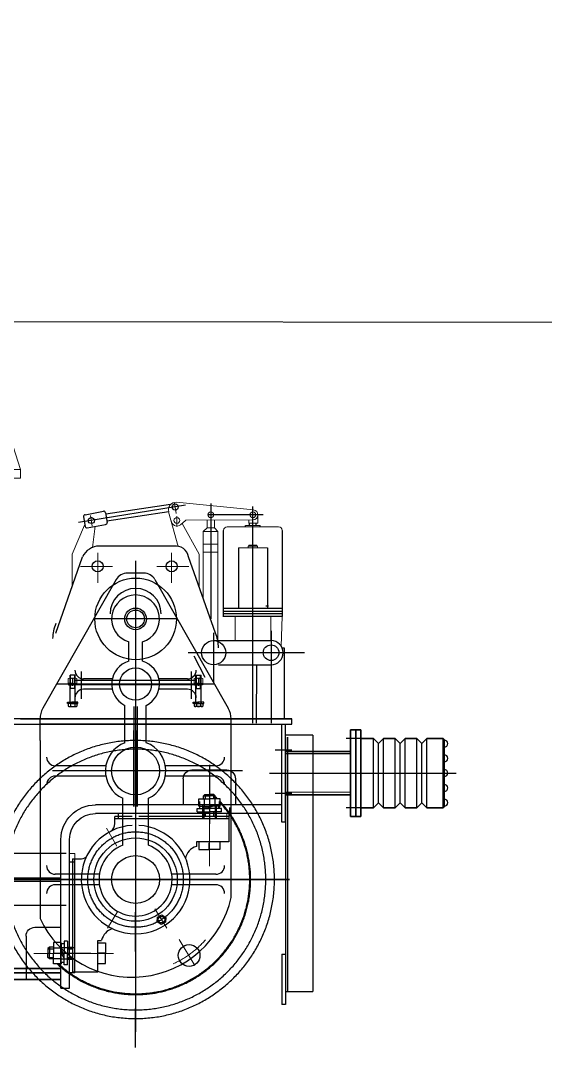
# Model space of a CAD drawing. Extents: x 1767995 to 4174245, y 542814 to 862564.
# Drawn here: x 2123353 to 2124562, y 659516 to 661876 of the extents above; entities that cross this region are included whole.
import ezdxf

# ---------------------------------------------------------------- set-up
doc = ezdxf.new("R2010")
doc.units = 0
doc.header["$LTSCALE"] = 3500
for name, pattern in [('CENTER', [2, 1.25, -0.25, 0.25, -0.25]), ('CENTER2', [1.125, 0.75, -0.125, 0.125, -0.125]), ('DASHDOT', [25.4, 12.7, -6.35, 0, -6.35]), ('DASHED', [0.75, 0.5, -0.25]), ('PHANTOM', [2.5, 1.25, -0.25, 0.25, -0.25, 0.25, -0.25])]:
    doc.linetypes.add(name, pattern=pattern)
for name, color, linetype, lineweight in [('1轮廓实线层', 7, 'Continuous', 30), ('6标注线', 7, 'Continuous', 13), ('CENTER', 1, 'DASHDOT', 15), ('粗实线', 3, 'Continuous', 35)]:
    doc.layers.add(name, color=color, linetype=linetype, lineweight=lineweight)
for name, color, linetype in [('2中心线', 1, 'DASHED'), ('2点划线', 2, 'CENTER2'), ('2细线层', 4, 'Continuous'), ('3中心线层', 1, 'CENTER'), ('4虚线层', 6, 'DASHED'), ('8符号标注层', 31, 'Continuous'), ('9', 7, 'Continuous'), ('9双点划线层', 6, 'PHANTOM'), ('DASH', 3, 'DASHED'), ('dim', 7, 'Continuous'), ('MAINLIN', 7, 'Continuous'), ('PBZ', 7, 'Continuous'), ('PHANTOM', 1, 'PHANTOM'), ('纵_地面线', 30, 'Continuous')]:
    doc.layers.add(name, color=color, linetype=linetype)

# ---------------------------------------------------------------- blocks, each defined once
blk = doc.blocks.new('AA')
for p, q in [((6841.8, -20498.8), (6717.3, -20885.5)), ((6717.3, -20905.5), (6717.3, -20885.5)), ((6717.3, -20885.5), (7287.3, -20885.5)), ((6717.3, -20885.5), (6827.5, -20885.5)), ((7287.3, -20905.5), (6717.3, -20905.5))]:
    blk.add_line(p, q)
blk = doc.blocks.new('R3R34R')
at = {"layer": '1轮廓实线层'}
blk.add_line((3513.8, 6125.8), (3513.8, 6225.8), dxfattribs=at)
at = {"layer": '3中心线层'}
for p, q in [((3697.9, 6255.8), (3653.6, 6255.8)), ((3477.4, 6175.8), (3906.8, 6175.8)), ((3697.9, 6095.8), (3653.6, 6095.8))]:
    blk.add_line(p, q, dxfattribs=at)
at = {"layer": '4虚线层'}
for p, q in [((3663.8, 6220), (3513.8, 6220)), ((3663.8, 6131.6), (3513.8, 6131.5))]:
    blk.add_line(p, q, dxfattribs=at)
at = {"layer": '9'}
for p, q in [((3728.2, 6244.1), (3716.5, 6255.8)), ((3716.5, 6095.8), (3716.5, 6255.8)), ((3728.2, 6244.1), (3739.9, 6255.8)), ((3739.9, 6095.8), (3739.9, 6255.8)), ((3778.2, 6244.1), (3766.5, 6255.8)), ((3766.5, 6095.8), (3766.5, 6255.8)), ((3778.2, 6244.1), (3789.9, 6255.8)), ((3789.9, 6095.8), (3789.9, 6255.8)), ((3828.2, 6244.1), (3816.5, 6255.8)), ((3816.5, 6095.8), (3816.5, 6255.8)), ((3828.2, 6244.1), (3839.9, 6255.8)), ((3839.9, 6095.8), (3839.9, 6255.8)), ((3876.8, 6095.8), (3876.8, 6255.8)), ((3728.2, 6107.5), (3728.2, 6244.1)), ((3778.2, 6107.5), (3778.2, 6244.1)), ((3828.2, 6107.5), (3828.2, 6244.1)), ((3728.2, 6107.5), (3716.5, 6095.8)), ((3728.2, 6107.5), (3739.9, 6095.8)), ((3778.2, 6107.5), (3766.5, 6095.8)), ((3778.2, 6107.5), (3789.9, 6095.8)), ((3828.2, 6107.5), (3816.5, 6095.8)), ((3828.2, 6107.5), (3839.9, 6095.8))]:
    blk.add_line(p, q, dxfattribs=at)
for centre in [(3879.8, 6243.8), (3879.8, 6209.8), (3879.8, 6175.8), (3879.8, 6141.8), (3879.8, 6107.8)]:
    blk.add_arc(centre, 8, 270, 90, dxfattribs=at)
at = {"layer": '粗实线'}
for p, q in [((3687.8, 6275.8), (3663.8, 6275.8)), ((3663.8, 6075.8), (3663.8, 6275.8)), ((3675.8, 6075.8), (3675.8, 6275.8)), ((3687.8, 6075.8), (3687.8, 6275.8)), ((3687.8, 6255.8), (3716.5, 6255.8)), ((3739.9, 6255.8), (3766.5, 6255.8)), ((3789.9, 6255.8), (3816.5, 6255.8)), ((3839.9, 6255.8), (3876.8, 6255.8)), ((3879.8, 6252.8), (3876.8, 6255.8)), ((3879.8, 6098.8), (3879.8, 6252.8)), ((3513.8, 6225.8), (3663.8, 6225.8)), ((3513.8, 6125.8), (3663.8, 6125.8)), ((3687.8, 6095.8), (3716.5, 6095.8)), ((3739.9, 6095.8), (3766.5, 6095.8)), ((3789.9, 6095.8), (3816.5, 6095.8)), ((3839.9, 6095.8), (3876.8, 6095.8)), ((3879.8, 6098.8), (3876.8, 6095.8)), ((3687.8, 6075.8), (3663.8, 6075.8))]:
    blk.add_line(p, q, dxfattribs=at)
blk = doc.blocks.new('45TG54T')
for p, q in [((7658, 8504.1), (5954, 8504.1)), ((6310, 8504.1), (6310, 8318.1)), ((6318, 8504.1), (6318, 8318.1)), ((7410, 8504.1), (7410, 8318.1)), ((7418, 8504.1), (7418, 8318.1)), ((6084, 8378.1), (6084, 8318.1)), ((6104, 8398.1), (6184, 8398.1)), ((6204, 8378.1), (6204, 8318.1)), ((7524, 8378.1), (7524, 8318.1)), ((7624, 8398.1), (7544, 8398.1)), ((7644, 8378.1), (7644, 8318.1)), ((5977, 8318.1), (6406, 8318.1)), ((7658, 8318.1), (7322, 8318.1)), ((5977, 8298.1), (6406, 8298.1)), ((6099, 8286.1), (6354, 8286.1)), ((6354, 8298.1), (6354, 8286.1)), ((7658, 8298.1), (7322, 8298.1)), ((7374, 8298.1), (7374, 8286.1)), ((7629, 8286.1), (7374, 8286.1)), ((5969, 8278.1), (5977, 8278.1)), ((7674, 8278.1), (7658, 8278.1)), ((6466, 7896.1), (6466, 8238.1)), ((6486, 7896.1), (6486, 8238.1)), ((7242, 7896.1), (7242, 8238.1)), ((7262, 7896.1), (7262, 8238.1)), ((6454, 7931.1), (6454, 8186.1)), ((6454, 8186.1), (6466, 8186.1)), ((7274, 8186.1), (7262, 8186.1)), ((7274, 7931.1), (7274, 8186.1)), ((7044, 8049.1), (7044, 8041.1)), ((6546, 8036.1), (6486, 8036.1)), ((7182, 8036.1), (7242, 8036.1)), ((6566, 8016.1), (6566, 7916.1)), ((7162, 8016.1), (7162, 7916.1)), ((6454, 7931.1), (6466, 7931.1)), ((7274, 7931.1), (7262, 7931.1)), ((6486, 7896.1), (6466, 7896.1)), ((7242, 7896.1), (7262, 7896.1))]:
    blk.add_line(p, q)
for centre, radius, start, end in [((6104, 8378.1), 20, 90, 180), ((6184, 8378.1), 20, 0, 90), ((7544, 8378.1), 20, 90, 180), ((7624, 8378.1), 20, 0, 90), ((6406, 8238.1), 80, 0, 90), ((7322, 8238.1), 80, 90, 180), ((6406, 8238.1), 60, 0, 90), ((7322, 8238.1), 60, 90, 180), ((6546, 8016.1), 20, 0, 90), ((7182, 8016.1), 20, 90, 180)]:
    blk.add_arc(centre, radius, start, end)
at = {"layer": '1轮廓实线层'}
for p, q in [((7658, 8606.1), (7674, 8606.1)), ((5954, 8504.1), (5954, 8516.1)), ((6099, 8298.1), (6099, 8286.1)), ((6354, 8298.1), (6354, 8286.1)), ((7374, 8298.1), (7374, 8286.1)), ((7629, 8298.1), (7629, 8286.1)), ((6486, 7916.1), (7242, 7916.1))]:
    blk.add_line(p, q, dxfattribs=at)
for radius in [90, 40]:
    blk.add_circle((6864, 8384.1), radius, dxfattribs=at)
at = {"layer": '2中心线', "linetype": 'DASHED', "ltscale": 0.5}
for p, q in [((6144, 8409.9), (6144, 8274.3)), ((7584, 8410.4), (7584, 8274.3)), ((6417.1, 7976.1), (6503.9, 7976.1)), ((7310.8, 7976.1), (7224, 7976.1))]:
    blk.add_line(p, q, dxfattribs=at)
at = {"layer": '3中心线层'}
for p, q in [((6864, 7877.5), (6864, 8595.5)), ((7686.1, 8571.1), (7643.9, 8571.1)), ((6314, 8544.1), (6314, 7795.8)), ((7414, 8541.6), (7414, 7795.8)), ((7678.4, 8471.1), (7650.6, 8471.1)), ((5959.7, 8146.1), (7768.2, 8146.1))]:
    blk.add_line(p, q, dxfattribs=at)
at = {"layer": '3中心线层', "color": 0, "linetype": 'ByBlock'}
for p, q in [((7538, 8536.1), (7648, 8596.1)), ((7658, 8596.1), (7648, 8596.1)), ((7538, 8516.1), (7538, 8536.1))]:
    blk.add_line(p, q, dxfattribs=at)
at = {"layer": '3中心线层', "ltscale": 0.5}
blk.add_line((6755.9, 8384.1), (6972, 8384.1), dxfattribs=at)
at = {"layer": '4虚线层', "ltscale": 0.5}
for p, q in [((6684, 8504.1), (6684, 7941.1)), ((6692, 8504.1), (6692, 7941.1)), ((7036, 8504.1), (7036, 7941.1)), ((7044, 8504.1), (7044, 7941.1)), ((7568.5, 8318.1), (7568.5, 8286.1)), ((7599.5, 8318.1), (7599.5, 8286.1)), ((6692, 8150.1), (7036, 8150.1)), ((6692, 8142.1), (7036, 8142.1)), ((6454, 7989.1), (6486, 7989.1)), ((7274, 7989.1), (7242, 7989.1)), ((6454, 7963.1), (6486, 7963.1)), ((7274, 7963.1), (7242, 7963.1)), ((6486, 7941.1), (7242, 7941.1)), ((6486, 7931.1), (7242, 7931.1))]:
    blk.add_line(p, q, dxfattribs=at)
at = {"layer": '4虚线层'}
for p, q in [((6128.5, 8318.1), (6128.5, 8286.1)), ((6159.5, 8318.1), (6159.5, 8286.1))]:
    blk.add_line(p, q, dxfattribs=at)
at = {"layer": '9双点划线层'}
for centre, radius in [((6314, 8146.1), 320), ((7414, 8146.1), 320), ((6314, 8146.1), 300), ((7414, 8146.1), 300)]:
    blk.add_circle(centre, radius, dxfattribs=at)
at = {"layer": 'PBZ', "linetype": 'Continuous'}
for p, q in [((7658, 8278.1), (7658, 8606.1)), ((7674, 8278.1), (7674, 8606.1)), ((5954, 8516.1), (7658, 8516.1)), ((5969, 8278.1), (5969, 8504.1)), ((5977, 8278.1), (5977, 8504.1)), ((6684, 8150.1), (6486, 8150.1)), ((6684, 8142.1), (6486, 8142.1)), ((7044, 8150.1), (7242, 8150.1)), ((7044, 8142.1), (7242, 8142.1))]:
    blk.add_line(p, q, dxfattribs=at)
blk = doc.blocks.new('A$C8d28a030')
for p, q in [((9991.9, 575), (9814.5, 592.4)), ((9796.6, 570.7), (9818.5, 491)), ((9823.9, 540.8), (9835.5, 550.8)), ((9866.6, 473.1), (9827.5, 543.9)), ((9990.8, 552.3), (9836.6, 551.2)), ((9885.1, 551.7), (9885.1, 533.3)), ((9901.9, 551.8), (9901.9, 533.3)), ((9981.2, 544.4), (9981.2, 552.2)), ((10001.6, 544.4), (9981.2, 544.4)), ((10001.6, 560.4), (10001.6, 544.4)), ((9574.2, 473.1), (9603, 540.1)), ((9627.2, 537.4), (9620.9, 488.5)), ((9885.1, 533.3), (9875.8, 524.9)), ((9910.2, 524.9), (9875.8, 524.9)), ((9875.8, 524.9), (9875.8, 371.8)), ((9901.9, 533.3), (9885.1, 533.3)), ((9901.9, 533.3), (9910.2, 524.9)), ((9910.2, 524.9), (9910.2, 271.3)), ((10049.8, 536.1), (9931.6, 536.1)), ((10007.6, 538.9), (9973.8, 538.9)), ((9910.2, 495.8), (9875.8, 495.8)), ((9574.2, 397.9), (9574.2, 473.1)), ((9866.6, 397.9), (9866.6, 473.1)), ((9910.2, 477.7), (9875.8, 477.7)), ((9957.1, 487.4), (9990.7, 487.4)), ((9979.9, 491.2), (9990.7, 491.2)), ((9979.9, 487.4), (9979.9, 491.2)), ((9981.5, 491.2), (9981.5, 493.8)), ((9981.5, 493.8), (9990.7, 493.8)), ((9984.2, 493.8), (9984.2, 491.2)), ((9999.8, 493.8), (9990.7, 493.8)), ((10001.4, 491.2), (9990.7, 491.2)), ((10024.3, 487.4), (9990.7, 487.4)), ((9997.2, 493.8), (9997.2, 491.2)), ((9999.8, 491.2), (9999.8, 493.8)), ((10001.4, 487.4), (10001.4, 491.2)), ((9949.7, 329.4), (9949.7, 273.9)), ((10031.7, 329.4), (10031.7, 273.9)), ((10058.3, 329.4), (10055.8, 261.2)), ((9565.5, 176.2), (9565.5, 186.5)), ((9567.9, 187.4), (9582.8, 187.4)), ((9582.8, 175.2), (9567.9, 175.2)), ((9570.4, 186.5), (9570.4, 176.2)), ((9580.3, 186.5), (9580.3, 176.2)), ((9585.3, 186.5), (9585.3, 176.2)), ((9855.5, 186.5), (9855.5, 176.2)), ((9872.8, 187.4), (9857.9, 187.4)), ((9857.9, 175.2), (9872.8, 175.2)), ((9860.4, 186.5), (9860.4, 176.2)), ((9870.3, 186.5), (9870.3, 176.2)), ((9875.3, 176.2), (9875.3, 186.5)), ((9500.4, 82), (9455.4, 82)), ((10080.4, 82), (9940.4, 82)), ((9930.4, -124), (9930.4, -136)), ((10065.4, -144), (10057.4, -144)), ((9580.4, -216), (9568.4, -216)), ((9580.4, -486), (9580.4, -216))]:
    blk.add_line(p, q)
for centre, radius in [((9893.5, 563.7), 6.57), ((9990.7, 563.7), 6.57), ((9815.5, 550.6), 6.76)]:
    blk.add_circle(centre, radius)
for centre, radius, start, end in [((9812.8, 575.6), 16.9, 83.9193, 196.8271), ((9990.7, 563.7), 11.4, 270.434, 83.9193), ((9815.5, 550.6), 12.9, 178.9018, 310.6413), ((9836.6, 549.5), 1.69, 90.434, 130.6413), ((9931.6, 527.7), 8.45, 90, 180), ((10049.8, 527.7), 8.45, 0, 90), ((9567.9, 183.6), 3.82, 49.5155, 130.4845), ((9567.9, 179.1), 3.82, 229.5155, 310.4845), ((9575.4, 173.5), 13.9, 69.1059, 110.8941), ((9575.4, 189.2), 13.9, 249.1059, 290.8941), ((9582.8, 183.6), 3.82, 49.5155, 130.4845), ((9582.8, 179.1), 3.82, 229.5155, 310.4845), ((9857.9, 183.6), 3.82, 49.5155, 130.4845), ((9857.9, 179.1), 3.82, 229.5155, 310.4845), ((9865.4, 173.5), 13.9, 69.1059, 110.8941), ((9865.4, 189.2), 13.9, 249.1059, 290.8941), ((9872.8, 183.6), 3.82, 49.5155, 130.4845), ((9872.8, 179.1), 3.82, 229.5155, 310.4845)]:
    blk.add_arc(centre, radius, start, end)
at = {"layer": '1轮廓实线层'}
for p, q in [((9739, 429.5), (9701.7, 429.5)), ((9675.7, 414.4), (9506.9, 118.4)), ((9765.1, 414.4), (9933.8, 118.4)), ((9704.8, 226.9), (9704.8, 271.2)), ((9736, 226.9), (9736, 271.2)), ((9880.4, 189), (9855.5, 238.4)), ((9569.4, 129.5), (9569.4, 194.5)), ((9581.4, 194.5), (9569.4, 194.5)), ((9581.4, 129.5), (9581.4, 194.5)), ((9859.4, 129.5), (9859.4, 194.5)), ((9859.4, 194.5), (9871.4, 194.5)), ((9871.4, 129.5), (9871.4, 194.5)), ((9566, 175.2), (9566, 172)), ((9575.4, 175.2), (9566, 175.2)), ((9566, 172), (9575.4, 172)), ((9575.4, 172), (9573.5, 175.2)), ((9575.4, 175.2), (9577.2, 172)), ((9575.4, 175.2), (9584.7, 175.2)), ((9584.7, 172), (9575.4, 172)), ((9857.9, 182), (9582.9, 182)), ((9857.9, 172), (9582.9, 172)), ((9584.7, 175.2), (9584.7, 172)), ((9666.6, 186), (9600.8, 186)), ((9840, 186), (9774.2, 186)), ((9856, 175.2), (9856, 172)), ((9865.4, 175.2), (9856, 175.2)), ((9856, 172), (9865.4, 172)), ((9865.4, 175.2), (9863.5, 172)), ((9865.4, 172), (9867.2, 175.2)), ((9865.4, 175.2), (9874.7, 175.2)), ((9874.7, 172), (9865.4, 172)), ((9874.7, 175.2), (9874.7, 172)), ((9581.4, 163.5), (9569.4, 163.5)), ((9666.6, 162), (9600.8, 162)), ((9840, 162), (9774.2, 162)), ((9859.4, 163.5), (9871.4, 163.5)), ((9563.4, 129.5), (9563.4, 132)), ((9563.4, 132), (9575.4, 132)), ((9575.4, 129.5), (9563.4, 129.5)), ((9585.3, 129.5), (9565.5, 129.5)), ((9565.5, 129.5), (9565.5, 123.2)), ((9567.9, 122), (9575.4, 122)), ((9570.4, 129.5), (9570.4, 123.2)), ((9587.4, 132), (9575.4, 132)), ((9575.4, 129.5), (9587.4, 129.5)), ((9575.4, 122), (9582.8, 122)), ((9580.3, 129.5), (9580.3, 123.2)), ((9585.3, 129.5), (9585.3, 123.2)), ((9587.4, 129.5), (9587.4, 132)), ((9695.7, 39.1), (9695.7, 124.8)), ((9745.1, 39.1), (9745.1, 124.8)), ((9853.4, 132), (9865.4, 132)), ((9853.4, 129.5), (9853.4, 132)), ((9865.4, 129.5), (9853.4, 129.5)), ((9855.5, 129.5), (9855.5, 123.2)), ((9855.5, 129.5), (9875.3, 129.5)), ((9865.4, 122), (9857.9, 122)), ((9860.4, 129.5), (9860.4, 123.2)), ((9877.4, 132), (9865.4, 132)), ((9865.4, 129.5), (9877.4, 129.5)), ((9872.8, 122), (9865.4, 122)), ((9870.3, 129.5), (9870.3, 123.2)), ((9875.3, 129.5), (9875.3, 123.2)), ((9877.4, 129.5), (9877.4, 132)), ((9500.4, 44), (9500.4, 93.7)), ((9940.4, -317.5), (9940.4, 93.7)), ((9500.4, 44), (9500.4, -366)), ((9651.8, -14), (9535.4, -14)), ((9905.4, -14), (9789, -14)), ((9651.8, -38), (9535.4, -38)), ((9905.4, -38), (9789, -38)), ((9690.7, -197.2), (9690.7, -88.9)), ((9750, -197.2), (9750, -88.9)), ((9637.1, -264), (9535.4, -264)), ((9905.4, -264), (9803.7, -264)), ((9637.1, -288), (9535.4, -288)), ((9905.4, -288), (9803.7, -288)), ((10057.4, -448), (10065.4, -448)), ((8792.4, -506), (9548.4, -506))]:
    blk.add_line(p, q, dxfattribs=at)
for centre, radius in [((9720.4, 324), 93.9), ((9720.4, 324), 24.9), ((9720.4, 324), 20.3), ((9720.4, 174), 37), ((9720.4, -26), 55.1), ((9720.4, -276), 55.1)]:
    blk.add_circle(centre, radius, dxfattribs=at)
for centre, radius, start, end in [((9701.7, 399.5), 30, 90, 150.3115), ((9739, 399.5), 30, 29.6885, 90), ((9720.4, 324), 55.1, 286.4631, 253.5369), ((9720.4, 174), 55.1, 106.4631, 243.3744), ((9720.4, 174), 55.1, 296.6256, 73.5369), ((9600.8, 206), 20, 180, 270), ((9840, 206), 20, 270, 0), ((9600.8, 142), 20, 90, 180), ((9840, 142), 20, 0, 90), ((9550.4, 93.7), 50, 150.3115, 180), ((9567.9, 125.3), 3.3, 221.2209, 318.7791), ((9575.4, 133.6), 11.5, 244.4539, 295.5461), ((9582.8, 125.3), 3.3, 221.2209, 318.7791), ((9857.9, 125.3), 3.3, 221.2209, 318.7791), ((9865.4, 133.6), 11.5, 244.4539, 295.5461), ((9872.8, 125.3), 3.3, 221.2209, 318.7791), ((9890.4, 93.7), 50, 0, 29.6885), ((9720.4, -26), 69.6, 110.7724, 244.7954), ((9720.4, -26), 69.6, 295.2046, 69.2276), ((9535.4, 6), 20, 180, 270), ((9905.4, 6), 20, 270, 0), ((9535.4, -58), 20, 90, 180), ((9905.4, -58), 20, 0, 90), ((9720.4, -276), 84.2, 110.6247, 69.3753), ((9535.4, -244), 20, 180, 270), ((9905.4, -244), 20, 270, 0), ((9535.4, -308), 20, 90, 180), ((9905.4, -308), 20, 0, 90), ((9712.2, -267.1), 233.7, 205.0191, 347.5527)]:
    blk.add_arc(centre, radius, start, end, dxfattribs=at)
at = {"layer": '2中心线', "linetype": 'DASHED', "ltscale": 0.5}
for p, q in [((9560.7, -216), (9430.8, -216)), ((9560.7, -336), (9430.8, -336)), ((9617.2, -446), (9530.4, -446))]:
    blk.add_line(p, q, dxfattribs=at)
at = {"layer": '2点划线', "ltscale": 0.5}
for p, q in [((9835.3, 585.5), (9588.6, 545.8)), ((9893.5, 589.9), (9893.5, 324)), ((9990.7, 84), (9990.7, 582.4)), ((10014.4, 563.7), (9887, 563.7)), ((9900.2, 292), (9900.2, 177.4)), ((10032.5, 296.3), (10032.5, 84)), ((10109.6, 246.2), (9841.8, 246.2))]:
    blk.add_line(p, q, dxfattribs=at)
at = {"layer": '2细线层'}
for p, q in [((9570.6, 163.5), (9570.6, 194.5)), ((9580.2, 163.5), (9580.2, 194.5)), ((9860.6, 163.5), (9860.6, 194.5)), ((9870.2, 163.5), (9870.2, 194.5))]:
    blk.add_line(p, q, dxfattribs=at)
at = {"layer": '3中心线层', "ltscale": 0.1}
for p, q in [((9720.4, 457.3), (9720.4, -535.3)), ((9816.6, 324), (9624.2, 324)), ((9902.1, 174), (9538.7, 174)), ((9966.4, -26), (9485.4, -26)), ((9966.4, -276), (9485.4, -276))]:
    blk.add_line(p, q, dxfattribs=at)
at = {"layer": '3中心线层', "ltscale": 0.02}
for p, q in [((9594.8, 202.6), (9594.8, 139.9)), ((9848.8, 202.9), (9848.8, 140))]:
    blk.add_line(p, q, dxfattribs=at)
at = {"layer": '3中心线层', "ltscale": 0.2}
blk.add_line((9720.4, 208.8), (9720.4, -396), dxfattribs=at)
at = {"layer": '3中心线层'}
for p, q in [((9575.4, 187.4), (9575.4, 175.2)), ((9575.4, 177.3), (9575.4, 170)), ((9865.4, 187.4), (9865.4, 175.2)), ((9865.4, 177.3), (9865.4, 170)), ((9575.4, 127.5), (9575.4, 133.9)), ((9720.4, 119.6), (9720.4, -626.3)), ((9865.4, 127.5), (9865.4, 133.9)), ((10080.3, 22), (10041.5, 22)), ((10080.3, -78), (10041.5, -78)), ((8266.2, -276), (10074.6, -276))]:
    blk.add_line(p, q, dxfattribs=at)
at = {"layer": '3中心线层', "color": 0, "linetype": 'ByBlock'}
for p, q in [((10128.4, 56), (10065.4, 56)), ((10065.4, 52), (10065.4, -564)), ((10128.4, 56), (10128.4, -534)), ((10057.4, -448), (10057.4, -564)), ((10065.4, -534), (10128.4, -534)), ((10065.4, -564), (10057.4, -564))]:
    blk.add_line(p, q, dxfattribs=at)
at = {"layer": '4虚线层', "ltscale": 0.1}
for p, q in [((10020.4, 354), (10026.4, 354)), ((9716.4, -108), (9716.4, 122)), ((9724.4, -108), (9724.4, 122)), ((9912.9, -96), (9912.9, -110)), ((9937.4, -126), (9937.4, -110))]:
    blk.add_line(p, q, dxfattribs=at)
at = {"layer": '4虚线层'}
for p, q in [((9568.6, 129.5), (9568.6, 132)), ((9582.1, 129.5), (9582.1, 132)), ((9858.6, 129.5), (9858.6, 132)), ((9872.1, 129.5), (9872.1, 132)), ((9877.4, -108), (9877.4, -136)), ((9903.4, -108), (9903.4, -136)), ((9580.4, -433), (9552.4, -433)), ((9580.4, -459), (9552.4, -459))]:
    blk.add_line(p, q, dxfattribs=at)
at = {"layer": '4虚线层', "ltscale": 0.5}
for p, q in [((9500.4, 94), (9940.4, 94)), ((9940.4, 82), (9500.4, 82)), ((9580.4, -433), (9548.4, -433)), ((9580.4, -459), (9548.4, -459)), ((8792.4, -481), (9548.4, -481)), ((8792.4, -491), (9548.4, -491))]:
    blk.add_line(p, q, dxfattribs=at)
at = {"layer": '4虚线层', "ltscale": 0.01}
for p, q in [((9867.9, -96), (9867.9, -110)), ((9550.4, -458.5), (9564.4, -458.5))]:
    blk.add_line(p, q, dxfattribs=at)
at = {"layer": '4虚线层', "ltscale": 0.5}
for radius, start, end in [(265, 227.0573, 42.7604), (263, 227.5276, 42.2871)]:
    blk.add_arc((9720.4, -276), radius, start, end, dxfattribs=at)
at = {"layer": '8符号标注层', "color": 7}
for p, q in [((9720.4, -88), (9720.4, -178)), ((9720.4, -441.3), (9720.4, -351.3)), ((9720.4, -441.3), (9720.4, -531.3)), ((9720.4, -662.8), (9720.4, -572.8))]:
    blk.add_line(p, q, dxfattribs=at)
at = {"layer": '9双点划线层'}
blk.add_line((10070.4, 52), (10070.4, -534), dxfattribs=at)
at = {"layer": 'CENTER'}
for p, q in [((9814.1, 566.4), (9810.1, 590.4)), ((9620.8, 537.7), (9616.8, 561.7)), ((9815.5, 560.8), (9815.5, 539.1)), ((9633.1, 407.4), (9633.1, 476.2)), ((9803.5, 407.4), (9803.5, 476.2)), ((9593.5, 445), (9667.3, 445)), ((9843.1, 445), (9769.3, 445)), ((9890.4, -244.9), (9890.4, -70.9)), ((9677.2, -199.1), (9653.6, -157.8)), ((9679.4, -348.8), (9655.9, -388)), ((9764.7, -343.8), (9792.3, -387.9)), ((9856.9, -474.2), (9821, -413.9)), ((9669.9, -446), (9486.1, -446))]:
    blk.add_line(p, q, dxfattribs=at)
blk.add_arc((9720.4, -276), 212.5, 294.0678, 319.189, dxfattribs=at)
at = {"layer": 'DASH'}
for p, q in [((9935.4, -136), (9672.4, -136)), ((9580.4, -488.6), (9580.4, -228))]:
    blk.add_line(p, q, dxfattribs=at)
at = {"layer": 'dim'}
for p, q in [((9880.5, -80.3), (9880.5, -89.6)), ((9900.2, -80.3), (9900.2, -89.6)), ((9880.5, -120.1), (9880.5, -130.4)), ((9900.2, -120.1), (9900.2, -130.4)), ((9519.1, -435.5), (9530.6, -435.5)), ((9563.9, -435.5), (9574.2, -435.5)), ((9519.1, -455.2), (9530.6, -455.2)), ((9563.9, -455.2), (9574.2, -455.2))]:
    blk.add_line(p, q, dxfattribs=at)
at = {"layer": 'MAINLIN'}
for p, q in [((9604.3, 563.9), (9646.3, 571.8)), ((9651.1, 568.3), (9654.7, 546.1)), ((9800.9, 587.6), (9651.6, 565.4)), ((9796.7, 570.3), (9654.2, 549.1)), ((9600.8, 559.1), (9604.3, 536.8)), ((9983.1, 538.9), (9983.1, 544.4)), ((9998.3, 538.9), (9998.3, 544.4)), ((9609.2, 533.3), (9651.2, 541.2)), ((9923.1, 328.7), (9923.1, 527.7)), ((9973.8, 536.1), (9973.8, 538.9)), ((10007.6, 536.1), (10007.6, 538.9)), ((10058.3, 527.7), (10058.3, 329.4)), ((9808.7, 491.7), (9636.9, 491.7)), ((9957.1, 487.4), (9957.1, 348)), ((10024.3, 487.4), (10024.3, 348)), ((9536.7, 291.5), (9598.3, 466.6)), ((9904.1, 291.5), (9842.4, 466.6)), ((10058.1, 348), (9922.9, 348)), ((10058.1, 341.2), (9922.9, 341.2)), ((10058.1, 335.3), (9922.9, 335.3)), ((10058.3, 329.4), (9922.9, 329.4)), ((9900.2, 273.9), (10032.5, 273.9)), ((10057.6, 257.7), (10062.3, 257.7)), ((10062.3, 257.7), (10062.3, 94)), ((9911.4, 218.5), (10032.5, 218.5)), ((9999, 84), (9999.9, 218.5)), ((9865.8, -90), (9890.5, -90)), ((9865.8, -107.2), (9865.8, -90)), ((9876.9, -83.5), (9880.1, -79.9)), ((9876.9, -83.5), (9890.8, -83.5)), ((9876.9, -90), (9876.9, -83.5)), ((9878.1, -90.4), (9878.1, -106.7)), ((9880.1, -79.9), (9890.5, -79.9)), ((9903.8, -83.5), (9889.9, -83.5)), ((9900.6, -79.9), (9890.3, -79.9)), ((9914.9, -90), (9890.3, -90)), ((9903.8, -83.5), (9900.6, -79.9)), ((9902.6, -90.4), (9902.6, -106.7)), ((9903.8, -90), (9903.8, -83.5)), ((9914.9, -107.2), (9914.9, -90)), ((9862.6, -112.3), (9889.9, -112.3)), ((9862.6, -119.9), (9862.6, -112.3)), ((9868.7, -107.2), (9865.8, -107.2)), ((9868.7, -107.2), (9890.7, -107.2)), ((9868.7, -112.3), (9868.7, -107.2)), ((9888.7, -107.5), (9878, -112.1)), ((9897.1, -107.9), (9885.9, -111.7)), ((9912.1, -107.2), (9890.1, -107.2)), ((9918.2, -112.3), (9890.9, -112.3)), ((9912.1, -112.3), (9912.1, -107.2)), ((9912.1, -107.2), (9914.9, -107.2)), ((9918.2, -119.9), (9918.2, -112.3)), ((9672.6, -146.8), (9672.6, -131)), ((9712.9, -131), (9672.6, -131)), ((9935.4, -131), (9727.9, -131)), ((9862.6, -119.9), (9889.9, -119.9)), ((9876.5, -120.5), (9876.5, -130.8)), ((9918.2, -119.9), (9890.9, -119.9)), ((9904.2, -120.5), (9904.2, -130.8)), ((9935.4, -131), (9935.4, -189)), ((9935.4, -189), (9860.4, -189)), ((9860.4, -189), (9860.4, -199.6)), ((9866.4, -190.4), (9866.4, -207.1)), ((9866.4, -207.1), (9890.7, -207.1)), ((9890.1, -207.1), (9890.1, -191.2)), ((9914.4, -207.1), (9890.1, -207.1)), ((9914.4, -190.4), (9914.4, -207.1)), ((9575.4, -228), (9575.4, -488.6)), ((9575.5, -228), (9591.5, -228)), ((9531, -420.8), (9531, -445.4)), ((9549.2, -420.8), (9531, -420.8)), ((9549.2, -423.7), (9549.2, -420.8)), ((9549.2, -423.7), (9549.2, -445.7)), ((9556.1, -423.7), (9549.2, -423.7)), ((9556.1, -417.6), (9556.1, -444.9)), ((9563.6, -417.6), (9556.1, -417.6)), ((9563.6, -417.6), (9563.6, -444.9)), ((9633.4, -488.6), (9633.4, -416)), ((9633.4, -416), (9642.2, -416)), ((9634.2, -421.4), (9650.9, -421.4)), ((9650.9, -421.4), (9650.9, -445.7)), ((9522.3, -431.9), (9518.7, -435.1)), ((9518.7, -435.1), (9518.7, -445.4)), ((9518.7, -455.6), (9518.7, -445.3)), ((9522.3, -431.9), (9522.3, -445.8)), ((9531, -431.9), (9522.3, -431.9)), ((9522.3, -458.8), (9522.3, -444.9)), ((9531, -469.9), (9531, -445.3)), ((9531.4, -433.1), (9548.7, -433.1)), ((9549.2, -467.1), (9549.2, -445.1)), ((9549.5, -447), (9555.9, -457.8)), ((9549.9, -438.7), (9555.5, -449.8)), ((9556.1, -472.3), (9556.1, -445)), ((9563.6, -472.3), (9563.6, -445)), ((9564.3, -431.5), (9574.6, -431.5)), ((9650.9, -445.7), (9634.9, -445.7)), ((9650.9, -469.4), (9650.9, -445.1)), ((9522.3, -458.8), (9518.7, -455.6)), ((9531, -458.8), (9522.3, -458.8)), ((9549.2, -469.9), (9531, -469.9)), ((9531.4, -457.6), (9548.7, -457.6)), ((9549.2, -467.1), (9549.2, -469.9)), ((9556.1, -467.1), (9549.2, -467.1)), ((9564.3, -459.2), (9574.6, -459.2)), ((9634.2, -469.4), (9650.9, -469.4)), ((9563.6, -472.3), (9556.1, -472.3)), ((9575.4, -488.6), (9633.4, -488.6))]:
    blk.add_line(p, q, dxfattribs=at)
blk.add_lwpolyline([(9789.9, -363.4), (9789.3, -374.4), (9779.5, -379.3), (9770.3, -373.3), (9770.9, -362.4), (9780.7, -357.5)], close=True, dxfattribs=at)
for centre, radius in [((9811.6, 581.6), 7.04), ((9618.7, 550.5), 7.04), ((9633.1, 445), 13), ((9803.5, 445), 13), ((9900.2, 246.2), 27.7), ((10032.5, 246.2), 18), ((9720.4, -276), 96), ((9780.1, -368.4), 7.54), ((9843.7, -450.8), 25)]:
    blk.add_circle(centre, radius, dxfattribs=at)
for centre, radius, start, end in [((9647, 567.7), 4.22, 9.1356, 99.1356), ((9604.9, 559.7), 4.22, 99.1356, 189.1356), ((9650.5, 545.4), 4.22, 279.1356, 9.1356), ((9608.5, 537.5), 4.22, 189.1356, 279.1356), ((9636.9, 449.5), 42.2, 90, 156.031), ((9812.1, 461.1), 30.8, 10.3666, 96.4123), ((9720.4, 335.6), 58.6, 0, 180), ((9613.9, 278.9), 84.5, 156.031, 180), ((9826.9, 257.2), 84.5, 0, 23.969), ((10032.5, 246.2), 27.7, 0, 90), ((10032.5, 246.2), 27.7, 270, 0), ((9720.4, -276), 265, 44.5674, 46.1937), ((9720.4, -276), 263, 44.9982, 45.7743), ((9720.4, -276), 125, 93.4398, 86.5602), ((9650.9, -147.1), 21.7, 303.1468, 0.6766), ((9869.8, -233.5), 35.1, 105.473, 170.4839), ((9594.2, -208.7), 19.5, 263.157, 310.0893), ((9677.5, -423.8), 36.3, 106.7143, 167.3931)]:
    blk.add_arc(centre, radius, start, end, dxfattribs=at)
at = {"layer": 'PBZ', "linetype": 'Continuous'}
for p, q in [((9716.4, 122), (9716.4, -108)), ((9724.4, 122), (9724.4, -108)), ((9455.4, 94), (9500.4, 94)), ((9940.4, 94), (9980.4, 94)), ((9980.4, 94), (10080.4, 94)), ((10057.4, -144), (10057.4, 82)), ((10057.4, -144), (10057.4, 82)), ((10065.4, -144), (10065.4, 82)), ((10065.4, -144), (10065.4, 82)), ((10080.4, 82), (10080.4, 94)), ((9890.4, -11.7), (9890.4, -147.7)), ((9874.9, -104), (9874.9, -136)), ((9905.9, -104), (9905.9, -136)), ((10057.4, -124), (9632.4, -124)), ((9680.4, -124), (9680.4, -136)), ((9680.4, -124), (9680.4, -136)), ((9935.4, -136), (9680.4, -136)), ((9935.4, -124), (9935.4, -136)), ((10065.4, -144), (10057.4, -144)), ((9580.4, -236), (9568.4, -236)), ((9580.4, -491), (9580.4, -236)), ((9350.4, -272), (9548.4, -272)), ((9350.4, -280), (9548.4, -280)), ((9580.4, -491), (9568.4, -491)), ((9548.4, -526), (9568.4, -526))]:
    blk.add_line(p, q, dxfattribs=at)
at = {"layer": 'PHANTOM'}
blk.add_circle((9720.4, -276), 110, dxfattribs=at)
at = {"xscale": -1}
blk.add_blockref('AA', (16172.7, 21553.5), dxfattribs=at)
at = {"layer": '1轮廓实线层', "xscale": -1}
blk.add_blockref('45TG54T', (16034.3, -8422.1), dxfattribs=at)
at = {"layer": '1轮廓实线层'}
blk.add_blockref('R3R34R', (6551.6, -6206.8), dxfattribs=at)

msp = doc.modelspace()

# ---------------------------------------------------------------- linework, layer by layer
at = {"layer": '纵_地面线', "color": 5, "flags": 128}
msp.add_lwpolyline([(2082172.8, 660442.2), (2088672.8, 661556.9), (2098672.8, 661875.9), (2108672.8, 661352.9), (2118672.8, 661186.9), (2128672.8, 661177.9), (2138672.8, 661163.9), (2148672.8, 661094.9), (2158672.8, 660891.9), (2168672.8, 660858.9), (2178672.8, 661028.9), (2188672.8, 661112.9), (2198672.8, 661195.9), (2208672.8, 661258.9), (2218672.8, 661254.9), (2222300.4, 661257.8)], dxfattribs=at)

# ---------------------------------------------------------------- block references
at = {"layer": '6标注线'}
msp.add_blockref('A$C8d28a030', (2113897.5, 660174.4), dxfattribs=at)

doc.saveas('drawing.dxf')
